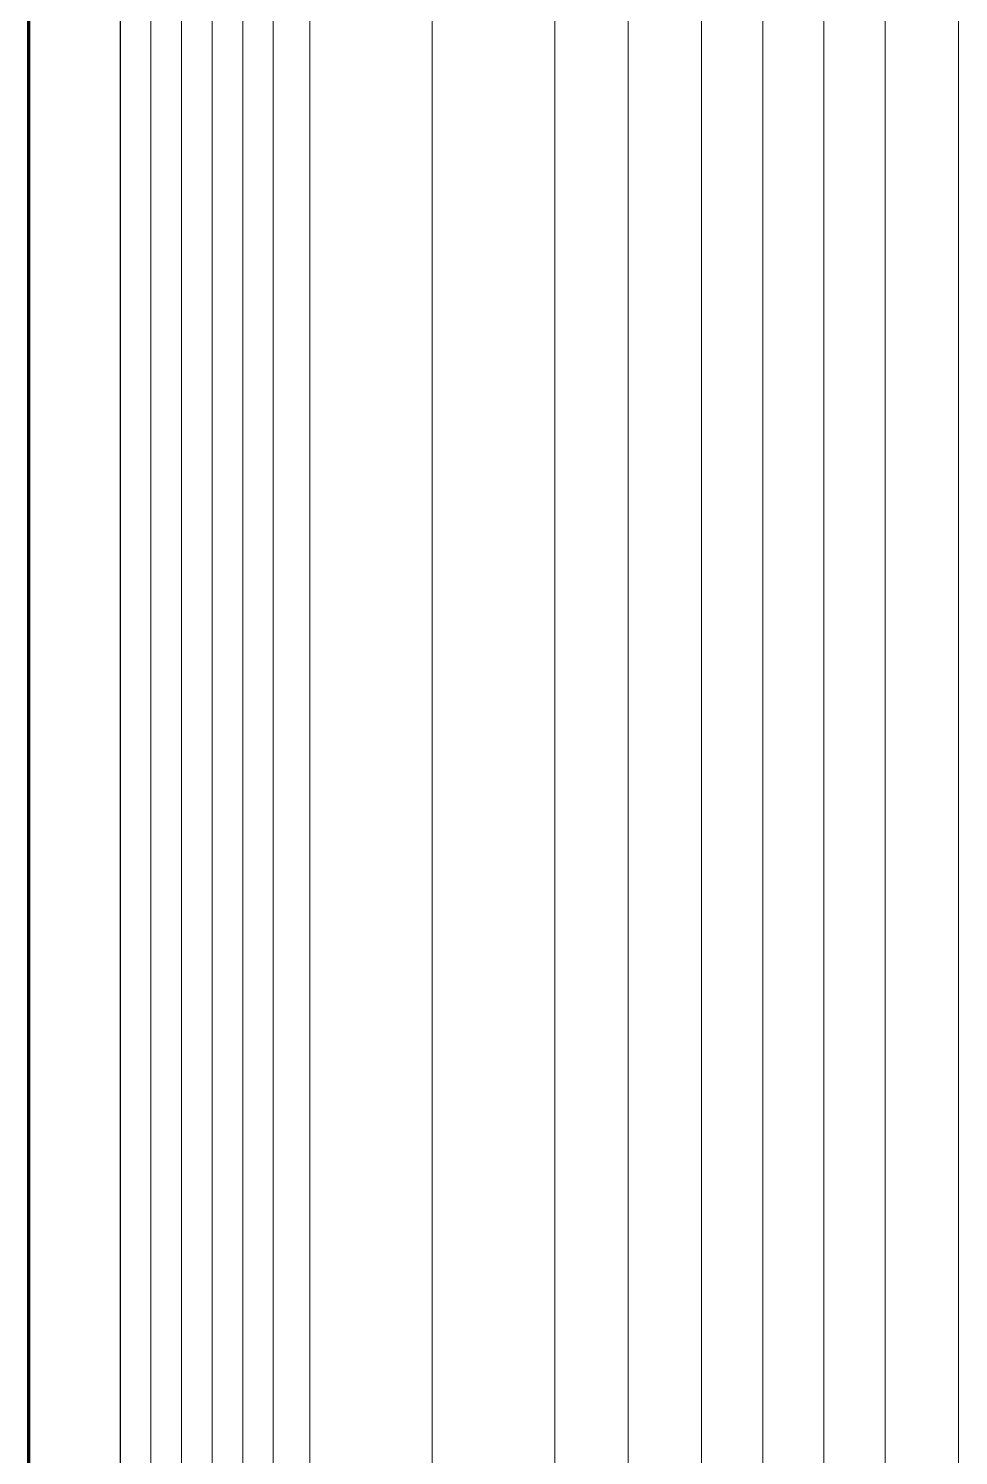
# Model space of a CAD drawing. Header units: inches. Extents: x -27 to 109, y -724 to 26.
# Drawn here: x -26.92 to 3.48, y -580.56 to -533.93 of the extents above; entities that cross this region are included whole.
import ezdxf

# ---------------------------------------------------------------- set-up
doc = ezdxf.new("R2010")
doc.units = ezdxf.units.IN
doc.header["$MEASUREMENT"] = 0
doc.layers.get('0').update_dxf_attribs({"lineweight": 0})

msp = doc.modelspace()

# ---------------------------------------------------------------- linework, layer by layer
at = {"lineweight": 100}
msp.add_line((-26.918, 26.296), (-26.918, -724.212), dxfattribs=at)
at = {"lineweight": 30}
msp.add_line((-23.918, 23.296), (-23.918, -721.212), dxfattribs=at)
at = {"linetype": 'Continuous', "lineweight": 15}
for p, q in [((-22.918, 0.896), (-22.918, -693.554)), ((-21.918, 0.896), (-21.918, -693.554)), ((-20.918, 0.896), (-20.918, -693.554)), ((-19.918, 0.896), (-19.918, -693.554)), ((-18.918, 0.896), (-18.918, -693.554)), ((-17.718, 0.896), (-17.718, -693.554)), ((-13.718, 0.896), (-13.718, -693.554)), ((-9.718, 0.896), (-9.718, -693.554)), ((-7.318, 0.896), (-7.318, -693.554)), ((-4.918, 0.896), (-4.918, -693.554)), ((-2.918, 0.896), (-2.918, -693.554)), ((-0.918, 0.896), (-0.918, -693.554)), ((1.082, 0.896), (1.082, -693.554)), ((3.482, 0.896), (3.482, -693.554))]:
    msp.add_line(p, q, dxfattribs=at)

doc.saveas('drawing.dxf')
